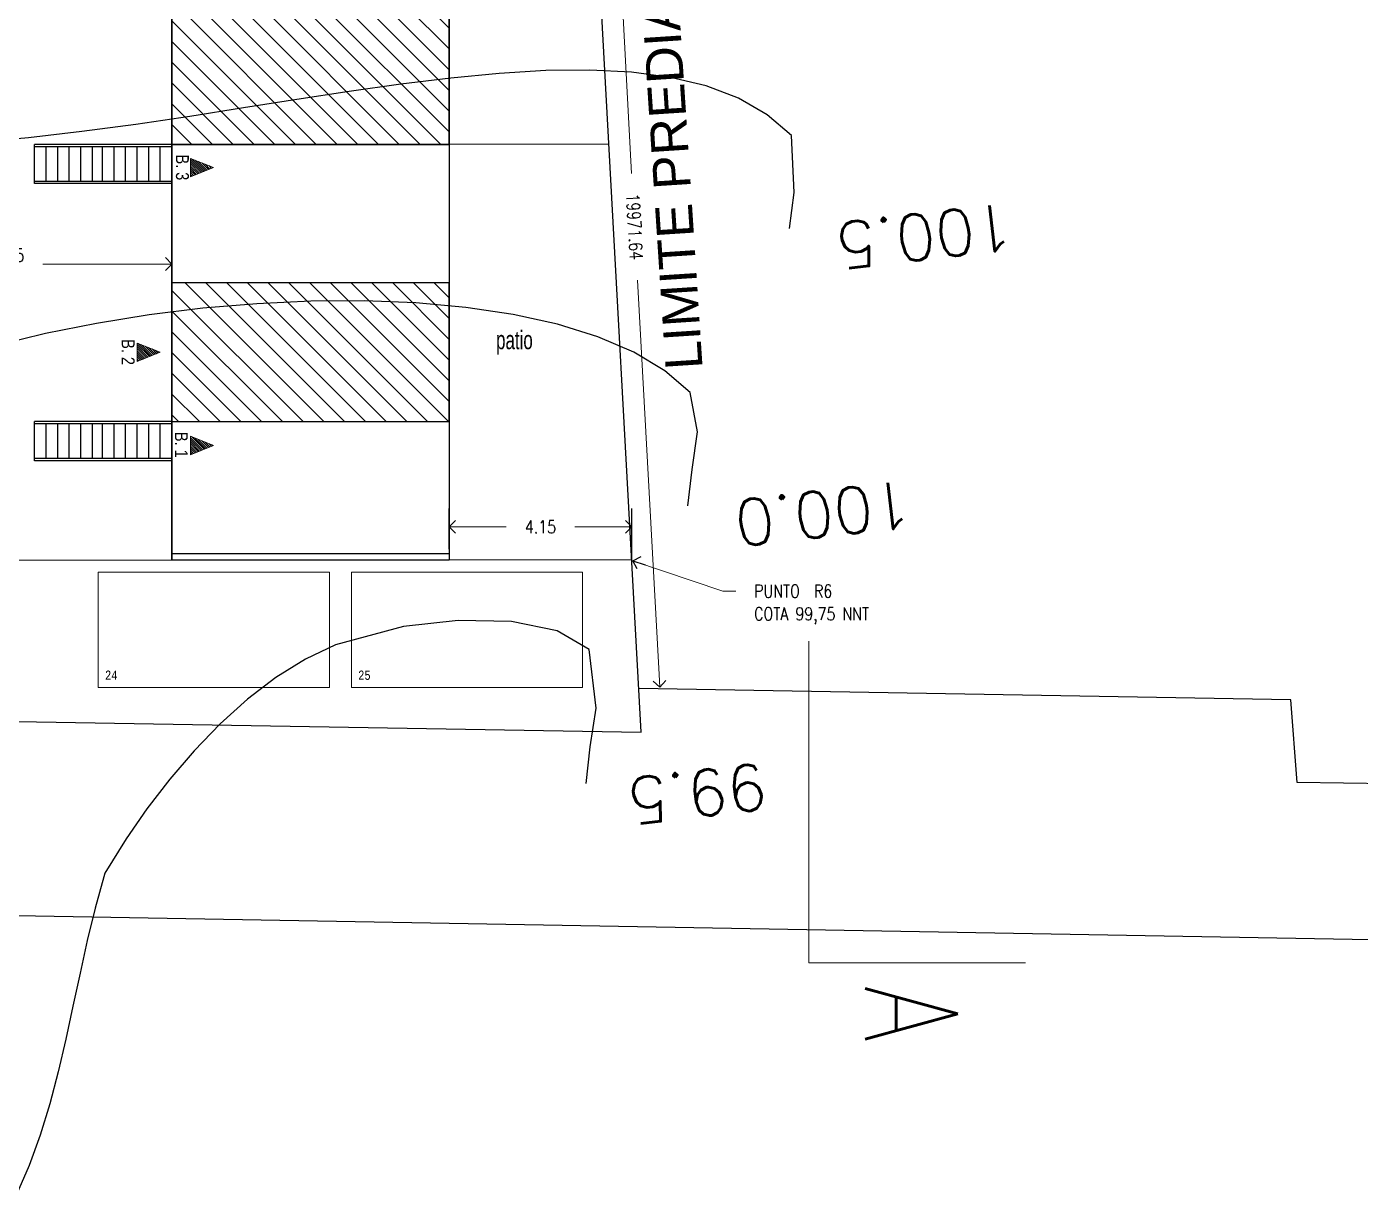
# Model space of a CAD drawing. Header units: metres. Extents: x -632 to 145, y -170 to 252.
# Drawn here: x 55.37 to 84.23, y -12.18 to 13.1 of the extents above; entities that cross this region are included whole.
import ezdxf

# ---------------------------------------------------------------- set-up
doc = ezdxf.new("R2010")
doc.units = ezdxf.units.M
doc.header["$LTSCALE"] = 5
doc.header["$MEASUREMENT"] = 0
doc.layers.get('0').update_dxf_attribs({"color": 30})
doc.layers.get('DEFPOINTS').update_dxf_attribs({"color": 210})
for name, color, linetype, lineweight in [('A-ANNO-SYMB', 3, 'Continuous', 18), ('U-ANNO-TEXT', 3, 'Continuous', 18), ('U-CONT-LEVL', 8, 'Continuous', 18), ('U-PARK-MNR', 255, 'Continuous', 13)]:
    doc.layers.add(name, color=color, linetype=linetype, lineweight=lineweight)
doc.layers.add('U-ANNO-DIMS', color=210, linetype='Continuous', lineweight=18, plot=False)
for name, color, linetype in [('U-BLDG', 7, 'Continuous'), ('U-PROP', 1, 'Continuous'), ('U-SDWK', 4, 'Continuous'), ('U-STRS', 4, 'Continuous'), ('U-TOPO-CURV', 8, 'Continuous')]:
    doc.layers.add(name, color=color, linetype=linetype)
doc.styles.add('E-ARIAL', font='arial.ttf')
doc.styles.add('E-ROMANS', font='romans.shx', dxfattribs={"width": 0.8})
doc.dimstyles.new('E-0001_ARW_24', dxfattribs={"dimscale": 0.001, "dimtxt": 2.4, "dimasz": 2.4, "dimexe": 1.2, "dimexo": 0.8, "dimgap": 1.2, "dimtad": 0, "dimdec": 0, "dimlfac": 1000, "dimzin": 0, "dimdsep": 46, "dimtxsty": 'E-ROMANS', "dimblk": 'OPEN90', "dimcen": 1.2, "dimclrd": 256, "dimclre": 256, "dimclrt": 256, "dimadec": 0, "dimazin": 0, "dimtfac": 1, "dimtdec": 0, "dimtmove": 1, "dimatfit": 3, "dimldrblk": 'OPEN90', "dimfxl": 1, "dimtfill": 1, "dimtolj": 1, "dimtzin": 0, "dimlwd": -1, "dimarcsym": 0})

# ---------------------------------------------------------------- blocks, each defined once
blk = doc.blocks.new('_Open90')
at = {"color": 0, "linetype": 'ByBlock', "lineweight": -2}
for p, q in [((0, 0), (-1, 0)), ((-0.5, 0.5), (0, 0)), ((0, 0), (-0.5, -0.5))]:
    blk.add_line(p, q, dxfattribs=at)
blk = doc.blocks.new('*D6')
at = {"layer": 'DEFPOINTS', "color": 0, "transparency": 16777216}
for p in [(68.467, 2.275), (64.514, 1.79), (68.467, 1.558)]:
    blk.add_point(p, dxfattribs=at)
at = {"layer": 'U-ANNO-DIMS', "color": 1, "lineweight": -2, "transparency": 16777216}
for p, q in [((64.514, 1.79), (64.514, 2.675)), ((68.467, 1.558), (68.467, 2.675))]:
    blk.add_line(p, q, dxfattribs=at)
at = {"layer": 'U-ANNO-DIMS', "color": 1, "transparency": 16777216}
for p, q in [((64.794, 2.275), (65.749, 2.275)), ((68.187, 2.275), (67.232, 2.275))]:
    blk.add_line(p, q, dxfattribs=at)
at = {"layer": 'U-ANNO-DIMS', "color": 1, "transparency": 16777216, "xscale": 0.28, "yscale": 0.28, "zscale": 0.28, "rotation": 180}
blk.add_blockref('_Open90', (64.514, 2.275), dxfattribs=at)
at = {"layer": 'U-ANNO-DIMS', "color": 1, "transparency": 16777216, "xscale": 0.28, "yscale": 0.28, "zscale": 0.28}
blk.add_blockref('_Open90', (68.467, 2.275), dxfattribs=at)
at = {"layer": 'U-ANNO-DIMS', "color": 2, "transparency": 16777216, "insert": (66.49, 2.275), "char_height": 0.28, "attachment_point": 5, "style": 'E-ROMANS', "bg_fill": 3, "box_fill_scale": 1.25, "bg_fill_color": 256, "bg_fill_true_color": 13158600, "bg_fill_transparency": 0}
blk.add_mtext('\\A1;4.15', dxfattribs=at)
blk = doc.blocks.new('*D99')
at = {"layer": 'DEFPOINTS', "color": 0, "transparency": 16777216}
for p in [(58.513, 7.962), (50.258, 7.705), (58.513, 7.705)]:
    blk.add_point(p, dxfattribs=at)
at = {"layer": 'U-ANNO-DIMS', "color": 1, "lineweight": -2, "transparency": 16777216}
for p, q in [((50.258, 7.705), (50.258, 8.362)), ((58.513, 7.705), (58.513, 8.362))]:
    blk.add_line(p, q, dxfattribs=at)
at = {"layer": 'U-ANNO-DIMS', "color": 1, "transparency": 16777216}
for p, q in [((50.538, 7.962), (54.239, 7.962)), ((58.233, 7.962), (55.722, 7.962))]:
    blk.add_line(p, q, dxfattribs=at)
at = {"layer": 'U-ANNO-DIMS', "color": 1, "transparency": 16777216, "xscale": 0.28, "yscale": 0.28, "zscale": 0.28, "rotation": 180}
blk.add_blockref('_Open90', (50.258, 7.962), dxfattribs=at)
at = {"layer": 'U-ANNO-DIMS', "color": 1, "transparency": 16777216, "xscale": 0.28, "yscale": 0.28, "zscale": 0.28}
blk.add_blockref('_Open90', (58.513, 7.962), dxfattribs=at)
at = {"layer": 'U-ANNO-DIMS', "color": 2, "transparency": 16777216, "insert": (54.981, 8.153), "char_height": 0.28, "attachment_point": 5, "style": 'E-ROMANS', "bg_fill": 3, "box_fill_scale": 1.25, "bg_fill_color": 256, "bg_fill_true_color": 13158600, "bg_fill_transparency": 0}
blk.add_mtext('\\A1;8.05', dxfattribs=at)
blk = doc.blocks.new('*D64')
at = {"layer": 'DEFPOINTS', "color": 0, "transparency": 16777216}
for p in [(67.525, 18.718), (68.619, -1.224), (69.073, -1.199)]:
    blk.add_point(p, dxfattribs=at)
at = {"layer": 'U-ANNO-DIMS', "color": 1, "transparency": 16777216}
for p, q in [((67.994, 18.463), (68.463, 9.927)), ((69.058, -0.919), (68.59, 7.616))]:
    blk.add_line(p, q, dxfattribs=at)
at = {"layer": 'U-ANNO-DIMS', "color": 1, "transparency": 16777216, "xscale": 0.28, "yscale": 0.28, "zscale": 0.28}
for p, rotation in [((67.979, 18.743), 93.14150330821077), ((69.073, -1.199), 273.1415033082108)]:
    blk.add_blockref('_Open90', p, dxfattribs=dict(at, rotation=rotation))
at = {"layer": 'U-ANNO-DIMS', "color": 2, "transparency": 16777216, "insert": (68.526, 8.772), "char_height": 0.28, "attachment_point": 5, "rotation": 273.1415, "style": 'E-ROMANS', "bg_fill": 3, "box_fill_scale": 1.25, "bg_fill_color": 256, "bg_fill_true_color": 13158600, "bg_fill_transparency": 0}
blk.add_mtext('\\A1;19971.64', dxfattribs=at)
blk = doc.blocks.new('*D102')
at = {"layer": 'DEFPOINTS', "color": 0, "transparency": 16777216}
for p in [(57.759, 7.131), (54.585, -1.919), (57.747, -1.919)]:
    blk.add_point(p, dxfattribs=at)
at = {"layer": 'U-BLDG', "color": 1, "transparency": 16777216}
for p, q in [((54.585, 6.851), (54.585, 2.693)), ((54.585, -1.639), (54.585, 0.581))]:
    blk.add_line(p, q, dxfattribs=at)
at = {"layer": 'U-BLDG', "color": 1, "transparency": 16777216, "xscale": 0.28, "yscale": 0.28, "zscale": 0.28}
for p, rotation in [((54.585, 7.131), 90), ((54.585, -1.919), 270)]:
    blk.add_blockref('_Open90', p, dxfattribs=dict(at, rotation=rotation))
at = {"layer": 'U-BLDG', "color": 2, "transparency": 16777216, "insert": (54.585, 1.637), "char_height": 0.28, "attachment_point": 5, "rotation": 90, "style": 'E-ROMANS', "bg_fill": 3, "box_fill_scale": 1.25, "bg_fill_color": 256, "bg_fill_true_color": 13158600, "bg_fill_transparency": 0}
blk.add_mtext('\\A1;9050.29', dxfattribs=at)

msp = doc.modelspace()

# ---------------------------------------------------------------- hatches: boundary and pattern name
at = {"layer": 'A-ANNO-SYMB'}
h = msp.add_hatch(dxfattribs=at)
h.set_pattern_fill('ANSI31', color=256, scale=0.01, angle=-90, style=0)
h.set_pattern_definition([(135, (51.156116, 6.79807), (0.02245064, 0.02245064), [])])
h.paths.add_polyline_path([(59.414431, 10.052049), (58.914431, 10.252049), (58.914431, 9.852049)])
h = msp.add_hatch(dxfattribs=at)
h.set_pattern_fill('ANSI31', color=256, scale=0.01, angle=-90, style=0)
h.set_pattern_definition([(135, (50.005, 2.80026), (0.02245064, 0.02245064), [])])
h.paths.add_polyline_path([(58.263314, 6.054239), (57.763314, 6.254239), (57.763314, 5.854239)])
h = msp.add_hatch(dxfattribs=at)
h.set_pattern_fill('ANSI31', color=256, scale=0.01, angle=-90, style=0)
h.set_pattern_definition([(135, (51.156116, 0.782017), (0.02245064, 0.02245064), [])])
h.paths.add_polyline_path([(59.414431, 4.035998), (58.914431, 4.235998), (58.914431, 3.835998)])
at = {"layer": 'U-BLDG'}
h = msp.add_hatch(dxfattribs=at)
h.set_pattern_fill('ANSI31', color=256, scale=0.1, angle=93.3640869, style=0)
h.set_pattern_definition([(135, (27.04022, -32.0771), (-0.2245064, -0.2245064), [])])
h.paths.add_polyline_path([(58.513314, 25.554239), (58.513314, 22.554239), (64.513314, 22.554239), (64.513314, 25.554239)])
h.paths.add_polyline_path([(58.513314, 19.554239), (58.513314, 16.554239), (64.513314, 16.554239), (64.513314, 19.554239)])
h.paths.add_polyline_path([(58.513314, 10.554239), (64.513314, 10.554239), (64.513314, 13.554239), (58.513314, 13.554239)])
h.paths.add_polyline_path([(64.513314, 4.554239), (64.513314, 7.554239), (58.513314, 7.554239), (58.513314, 4.554239)])

# ---------------------------------------------------------------- linework, layer by layer
at = {"layer": 'A-ANNO-SYMB'}
for p, q in [((58.914431, 9.852049), (58.914431, 10.252049)), ((59.414431, 10.052049), (58.914431, 10.252049)), ((59.414431, 10.052049), (58.914431, 9.852049)), ((57.763314, 5.854239), (57.763314, 6.254239)), ((58.263314, 6.054239), (57.763314, 6.254239)), ((58.263314, 6.054239), (57.763314, 5.854239)), ((58.914431, 3.835998), (58.914431, 4.235998)), ((59.414431, 4.035998), (58.914431, 4.235998)), ((59.414431, 4.035998), (58.914431, 3.835998)), ((72.298953, -0.203504), (72.298953, -7.160212)), ((72.298953, -7.160212), (76.986297, -7.160212))]:
    msp.add_line(p, q, dxfattribs=at)
at = {"layer": 'U-BLDG'}
for points in [[(58.513314, 10.554239), (64.513314, 10.554239), (64.513314, 13.554239), (58.513314, 13.554239), (58.513314, 10.554239)], [(58.513314, 4.554239), (64.513314, 4.554239), (64.513314, 7.554239), (58.513314, 7.554239), (58.513314, 4.554239)]]:
    msp.add_lwpolyline(points, dxfattribs=at)
at = {"layer": 'U-CONT-LEVL'}
msp.add_line((58.513314, 1.554239), (54.008314, 1.554239), dxfattribs=at)
at = {"layer": 'U-PARK-MNR'}
for points in [[(61.921653, -1.206002), (61.921653, 1.293998), (56.921653, 1.293998), (56.921653, -1.206002)], [(67.398629, -1.206002), (67.398629, 1.293998), (62.398629, 1.293998), (62.398629, -1.206002)]]:
    msp.add_lwpolyline(points, close=True, dxfattribs=at)
at = {"layer": 'U-PROP'}
for p, q in [((58.513314, 10.216167), (58.513158, 28.557299)), ((68.671465, -2.172678), (67.524373, 18.727386)), ((67.97278, 10.5574), (58.513314, 10.548756)), ((58.513314, 10.554239), (58.513314, 1.554239)), ((82.728114, -1.471139), (68.619394, -1.223943)), ((82.864719, -3.259599), (82.728114, -1.471139)), ((138.370488, -4.03133), (82.864719, -3.259599))]:
    msp.add_line(p, q, dxfattribs=at)
msp.add_lwpolyline([(58.513314, 28.554239), (64.513314, 28.554239), (64.513314, 1.554239), (58.513314, 1.554239)], close=True, dxfattribs=at)
at = {"layer": 'U-SDWK'}
msp.add_line((142.880914, -7.685742), (-31.816006, -4.62492), dxfattribs=at)
at = {"layer": 'U-STRS'}
for p, q in [((56.793314, 10.554239), (55.543314, 10.554239)), ((55.543314, 9.704239), (55.543314, 10.554239)), ((56.793314, 10.504239), (55.543314, 10.504239)), ((55.793314, 9.754239), (55.793314, 10.504239)), ((56.043314, 9.754239), (56.043314, 10.504239)), ((56.293314, 9.754239), (56.293314, 10.504239)), ((56.543314, 9.754239), (56.543314, 10.504239)), ((58.513314, 10.554239), (56.793314, 10.554239)), ((56.793314, 9.754239), (56.793314, 10.504239)), ((58.513314, 10.504239), (56.793314, 10.504239)), ((57.013314, 9.754239), (57.013314, 10.504239)), ((57.263314, 9.754239), (57.263314, 10.504239)), ((57.513314, 9.754239), (57.513314, 10.504239)), ((57.763314, 9.754239), (57.763314, 10.504239)), ((58.013314, 9.754239), (58.013314, 10.504239)), ((58.263314, 9.754239), (58.263314, 10.504239)), ((58.513314, 9.704239), (58.513314, 10.554239)), ((58.513314, 9.754239), (55.543314, 9.754239)), ((58.513314, 9.704239), (55.543314, 9.704239)), ((56.793314, 4.554239), (55.543314, 4.554239)), ((55.543314, 3.704239), (55.543314, 4.554239)), ((56.793314, 4.504239), (55.543314, 4.504239)), ((55.793314, 3.754239), (55.793314, 4.504239)), ((56.043314, 3.754239), (56.043314, 4.504239)), ((56.293314, 3.754239), (56.293314, 4.504239)), ((56.543314, 3.754239), (56.543314, 4.504239)), ((58.513314, 4.554239), (56.793314, 4.554239)), ((56.793314, 3.754239), (56.793314, 4.504239)), ((58.513314, 4.504239), (56.793314, 4.504239)), ((57.013314, 3.754239), (57.013314, 4.504239)), ((57.263314, 3.754239), (57.263314, 4.504239)), ((57.513314, 3.754239), (57.513314, 4.504239)), ((57.763314, 3.754239), (57.763314, 4.504239)), ((58.013314, 3.754239), (58.013314, 4.504239)), ((58.263314, 3.754239), (58.263314, 4.504239)), ((58.513314, 3.704239), (58.513314, 4.554239)), ((58.513314, 3.754239), (55.543314, 3.754239)), ((58.513314, 3.704239), (55.543314, 3.704239))]:
    msp.add_line(p, q, dxfattribs=at)

# ---------------------------------------------------------------- texts
at = {"layer": 'U-ANNO-TEXT', "style": 'E-ARIAL'}
msp.add_text('LIMITE PREDIAL', height=0.8, rotation=93.7207339, dxfattribs=at).set_placement((69.998848, 5.703169))
at = {"layer": 'U-ANNO-TEXT', "attachment_point": 1, "rotation": 270, "style": 'E-ROMANS'}
for s, insert, char_height, width in [('{\\fArial|b0|i0|c0|p34;B. 3}', (58.881474, 10.334436), 0.28, 1.6507), ('{\\fArial|b0|i0|c0|p34;B. 2}', (57.707838, 6.336174), 0.28, 1.6507), ('{\\fArial|b0|i0|c0|p34;B. 1}', (58.858954, 4.329188), 0.28, 1.6507), ('A', (75.517369, -7.650563), 2, 9.9121)]:
    msp.add_mtext(s, dxfattribs=dict(at, insert=insert, char_height=char_height, width=width))
at = {"layer": 'U-ANNO-TEXT', "attachment_point": 1, "style": 'E-ROMANS'}
for s, insert, char_height, width in [('{\\fArial Narrow|b0|i0|c0|p34;patio}', (65.528484, 6.5205), 0.4, 3.7363), ('{\\fMonospac821 BT|b0|i0|c0|p49;24}', (57.066662, -0.83657), 0.2, 0.3971), ('{\\fMonospac821 BT|b0|i0|c0|p49;25}', (62.543639, -0.83657), 0.2, 0.3971)]:
    msp.add_mtext(s, dxfattribs=dict(at, insert=insert, char_height=char_height, width=width))
at = {"layer": 'U-ANNO-TEXT', "char_height": 0.28, "attachment_point": 4, "style": 'E-ROMANS'}
for s, insert in [('PUNTO  R6', (71.113468, 0.882561)), ('COTA 99,75 NNT', (71.113468, 0.348856))]:
    msp.add_mtext(s, dxfattribs=dict(at, insert=insert))
at = {"layer": 'U-TOPO-CURV', "style": 'E-ROMANS'}
for s, p in [('100.5', (76.676976, 9.283509)), ('100.0', (74.476326, 3.27852)), ('99.5', (71.316242, -2.836901))]:
    msp.add_text(s, height=1, rotation=186.5658641, dxfattribs=at).set_placement(p)

# ---------------------------------------------------------------- next in the draw order: dimensions: what is measured, and where the dimension line sits
at = {"layer": 'U-ANNO-DIMS'}
dim = msp.add_linear_dim(base=(58.513314, 7.961804), p1=(50.258314, 7.705139), p2=(58.513314, 7.705139), angle=0, text='8.05', dimstyle='E-0001_ARW_24', override={"dimscale": 1, "dimtxt": 0.28, "dimasz": 0.28, "dimexe": 0.4, "dimexo": 0, "dimgap": 0.4, "dimtad": 0, "dimdec": 2, "dimzin": 1, "dimtxsty": 'E-ROMANS', "dimcen": 0.1, "dimclrd": 1, "dimclre": 1, "dimclrt": 2, "dimtdec": 0, "dimtmove": 1, "dimtzin": 1}, dxfattribs=at)
dim.commit()
dim.dimension.update_dxf_attribs({"geometry": '*D99', "text_midpoint": (54.98065, 8.152573), "dimtype": 160})
dim = msp.add_linear_dim(base=(68.466716, 2.27485), p1=(64.514213, 1.789597), p2=(68.466716, 1.557852), angle=0, text='4.15', dimstyle='E-0001_ARW_24', override={"dimscale": 1, "dimtxt": 0.28, "dimasz": 0.28, "dimexe": 0.4, "dimexo": 0, "dimgap": 0.4, "dimtad": 0, "dimdec": 2, "dimzin": 1, "dimtxsty": 'E-ROMANS', "dimcen": 0.1, "dimclrd": 1, "dimclre": 1, "dimclrt": 2, "dimtmove": 1, "dimtzin": 1}, dxfattribs=at)
dim.commit()
dim.dimension.update_dxf_attribs({"geometry": '*D6', "text_midpoint": (66.490464, 2.27485)})
at = {"layer": 'U-BLDG'}
dim = msp.add_linear_dim(base=(54.585448, -1.919371), p1=(57.758789, 7.130916), p2=(57.747109, -1.919371), angle=270, dimstyle='E-0001_ARW_24', override={"dimscale": 1, "dimtxt": 0.28, "dimasz": 0.28, "dimexe": 0.1, "dimexo": 0, "dimgap": 0.4, "dimtad": 0, "dimdec": 2, "dimzin": 1, "dimtxsty": 'E-ROMANS', "dimcen": 0.1, "dimse1": 1, "dimse2": 1, "dimclrd": 1, "dimclre": 250, "dimclrt": 2, "dimtdec": 2, "dimtmove": 2, "dimtzin": 1}, dxfattribs=at)
dim.commit()
dim.dimension.update_dxf_attribs({"geometry": '*D102', "text_midpoint": (54.585448, 1.637289), "dimtype": 160})

# ---------------------------------------------------------------- next in the draw order: linework, layer by layer
msp.add_lwpolyline([(58.513314, 1.694239), (64.513314, 1.694239), (64.513314, 1.556417), (58.513314, 1.556417)], close=True, dxfattribs=at)
at = {"layer": 'U-PROP'}
for p, q in [((68.466716, 1.557852), (58.513314, 1.554239)), ((35.208314, -1.594599), (68.671465, -2.172678))]:
    msp.add_line(p, q, dxfattribs=at)

# ---------------------------------------------------------------- next in the draw order: dimensions: what is measured, and where the dimension line sits
at = {"layer": 'U-ANNO-DIMS'}
dim = msp.add_aligned_dim(p1=(67.524906, 18.717687), p2=(68.619394, -1.223943), distance=0.454692, dimstyle='E-0001_ARW_24', override={"dimscale": 1, "dimtxt": 0.28, "dimasz": 0.28, "dimexe": 0.1, "dimexo": 0, "dimgap": 0.4, "dimtad": 0, "dimdec": 2, "dimzin": 1, "dimtxsty": 'E-ROMANS', "dimcen": 0.1, "dimse1": 1, "dimse2": 1, "dimclrd": 1, "dimclre": 250, "dimclrt": 2, "dimtdec": 2, "dimtmove": 2, "dimtzin": 1}, dxfattribs=at)
dim.commit()
dim.dimension.update_dxf_attribs({"geometry": '*D64', "text_midpoint": (68.526159, 8.77179)})

# ---------------------------------------------------------------- next in the draw order: linework, layer by layer
at = {"layer": 'U-TOPO-CURV'}
for points, elevation in [([(71.879802, 8.731354), (71.976769, 9.51436), (71.923004, 10.743835), (71.391933, 11.197484), (70.773935, 11.553287), (70.075391, 11.819402), (69.302674, 12.003992), (68.462165, 12.115216), (67.560237, 12.161235), (66.60327, 12.150208), (65.597641, 12.090296), (64.549725, 11.98966), (63.465901, 11.856459), (62.352546, 11.698853), (61.216036, 11.525004), (60.062749, 11.343071), (58.89906, 11.161215), (57.73135, 10.987595), (56.565993, 10.830373), (55.409368, 10.697707), (54.26785, 10.597759)], 100.5), ([(69.679152, 2.726364), (69.770087, 3.515049), (69.887691, 4.329357), (69.731857, 5.18151), (69.181188, 5.651986), (68.509609, 6.053774), (67.730187, 6.389458), (66.855991, 6.661623), (65.900091, 6.872854), (64.875551, 7.025734), (63.795442, 7.122849), (62.672831, 7.166783), (61.520786, 7.160121), (60.352376, 7.105447), (59.180668, 7.005348), (58.018732, 6.862404), (56.879634, 6.679204), (55.776443, 6.45833), (54.722227, 6.202367)], 100), ([(67.478502, -3.278626), (67.563433, -2.487514), (67.694617, -1.651962), (67.540709, -0.380815), (66.851333, 0.022961), (65.8625, 0.22235), (64.709116, 0.244034), (63.52609, 0.114693), (62.05208, -0.279165), (61.401576, -0.589779), (60.766507, -0.987074), (60.151199, -1.458335), (59.559974, -1.990853), (58.997157, -2.571914), (58.467074, -3.188804), (57.974046, -3.828812), (57.522399, -4.479227), (57.062449, -5.218991), (57.04058, -5.298705), (56.852888, -5.982374), (56.683933, -6.681408), (56.526605, -7.390377), (56.373791, -8.10385), (56.218378, -8.816395), (56.053257, -9.522584), (55.871315, -10.216985), (55.665441, -10.894165), (55.428524, -11.548696), (55.15345, -12.175146)], 99.5)]:
    msp.add_lwpolyline(points, dxfattribs=dict(at, elevation=elevation))

# ---------------------------------------------------------------- next in the draw order: leaders
at = {"layer": 'U-ANNO-DIMS', "annotation_type": 0, "has_hookline": 1, "hookline_direction": 0, "text_width": 1.909333}
msp.add_leader([(68.491814, 1.542235), (70.433468, 0.882561), (70.713468, 0.882561)], dimstyle='E-0001_ARW_24', override={"dimscale": 1, "dimtxt": 0.28, "dimasz": 0.28, "dimexe": 0.4, "dimexo": 0, "dimgap": 0.4, "dimtad": 0, "dimdec": 2, "dimzin": 1, "dimtxsty": 'E-ROMANS', "dimcen": 0.1, "dimclrd": 1, "dimclre": 1, "dimclrt": 2, "dimtzin": 1}, dxfattribs=at)

doc.saveas('drawing.dxf')
